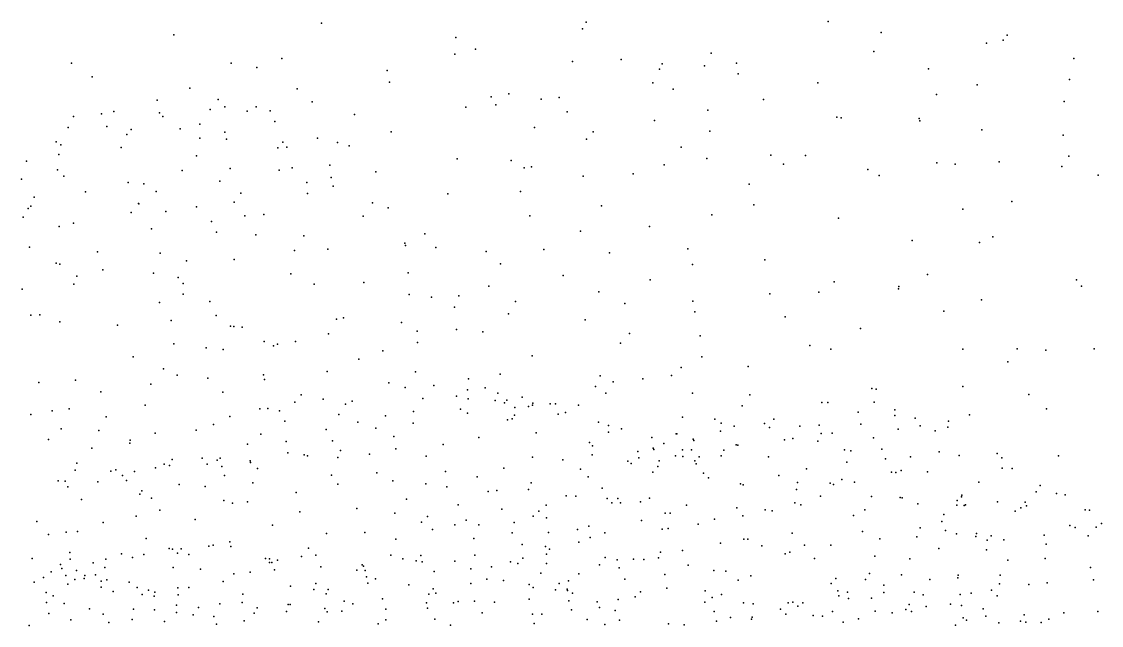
# Model space of a CAD drawing. Header units: metres. Extents: x -24.3 to 24.3, y -27.7 to 27.7.
# Drawn here: x -12.252 to -9.238, y 8.46 to 10.143 of the extents above; entities that cross this region are included whole.
import ezdxf

# ---------------------------------------------------------------- set-up
doc = ezdxf.new("R2010")
doc.units = ezdxf.units.M

msp = doc.modelspace()

# ---------------------------------------------------------------- linework, layer by layer
for p in [(-11.4152, 10.1388, 14.8565), (-10.6766, 10.1417, 15.7057), (-10.0014, 10.1432, -2.2568), (-11.8271, 10.1059, 14.6343), (-11.0406, 10.0986, -15.6416), (-10.687, 10.1233, -14.6354), (-9.8526, 10.1124, -12.5348), (-9.501, 10.1053, -17.9461), (-9.5587, 10.0828, -6.9014), (-9.5126, 10.0919, -2.2243), (-11.5262, 10.04, -3.164), (-11.0433, 10.0521, -16.0964), (-10.9855, 10.0664, -6.5247), (-10.3272, 10.0551, 16.4282), (-9.8735, 10.0598, -6.8273), (-9.3151, 10.04, 17.5864), (-12.1136, 10.0271, -4.2934), (-11.6676, 10.027, -5.901), (-11.5958, 10.0149, 14.7503), (-10.7148, 10.0321, -6.6205), (-10.5786, 10.0374, 16.0477), (-10.4718, 10.0103, -13.092), (-10.4645, 10.0258, -17.3695), (-10.346, 10.02, -14.0932), (-10.2571, 10.0276, -12.8908), (-9.7213, 10.0111, 17.2919), (-12.0556, 9.9888, -5.4312), (-11.2316, 10.0072, -14.1469), (-10.2523, 9.998, -2.3662), (-9.3274, 9.9816, -12.0412), (-11.7833, 9.9575, 19.9552), (-11.4831, 9.9557, -14.5103), (-11.2252, 9.974, 15.1935), (-10.4902, 9.9729, -2.4309), (-10.4337, 9.9546, -6.6307), (-10.0295, 9.9721, -17.658), (-9.5849, 9.967, 17.5222), (-11.8741, 9.9239, 19.884), (-11.704, 9.9262, -3.6234), (-11.4413, 9.9195, 14.9913), (-10.9418, 9.9339, -16.5312), (-10.8921, 9.9417, -2.6301), (-10.8017, 9.9269, -16.8749), (-10.7515, 9.932, -13.5196), (-10.1812, 9.9258, 16.8923), (-9.6984, 9.9402, -6.7233), (-9.3419, 9.9208, -6.7548), (-11.9952, 9.8929, 20.1116), (-11.8675, 9.8889, 19.7002), (-11.726, 9.8978, 20.1998), (-11.6855, 9.906, 19.7298), (-11.6231, 9.8937, -14.7206), (-11.598, 9.906, 19.843), (-11.5588, 9.8944, 20.0811), (-11.0121, 9.9048, -6.3296), (-10.9289, 9.9115, -13.7554), (-10.7295, 9.8912, 15.8974), (-10.3371, 9.8966, 16.688), (-12.1077, 9.8782, 14.5767), (-12.0298, 9.8863, -14.979), (-11.8586, 9.8787, -4.0796), (-11.7545, 9.8568, -3.8716), (-11.5456, 9.8648, 19.719), (-11.3235, 9.8838, -14.3202), (-10.4862, 9.8671, -14.3567), (-9.9769, 9.8766, -6.6135), (-9.9642, 9.8745, 17.2457), (-9.7469, 9.8728, -13.6403), (-9.7455, 9.8669, -12.4671), (-12.1228, 9.8482, -5.0243), (-12.0142, 9.8509, 19.6797), (-11.9587, 9.8287, 20.2182), (-11.947, 9.8428, -4.2868), (-11.8095, 9.8441, 20.2697), (-11.6852, 9.8351, -5.7085), (-11.2211, 9.8363, -2.9322), (-10.8203, 9.8476, -15.2424), (-10.6566, 9.836, -14.7821), (-10.3311, 9.8377, -13.021), (-9.5724, 9.8417, -2.2802), (-12.1557, 9.8078, 20.0284), (-12.143, 9.7997, 19.8187), (-11.7554, 9.8183, 19.5255), (-11.6802, 9.8155, 20.3249), (-11.523, 9.8073, 19.6158), (-11.4262, 9.8182, 19.7432), (-11.3703, 9.8061, 20.059), (-11.3385, 9.7972, 19.9183), (-10.6756, 9.8152, 16.0986), (-9.345, 9.8263, -13.522), (-12.1487, 9.7724, -4.7428), (-11.9749, 9.7919, 19.5491), (-11.7646, 9.7687, 14.7831), (-11.5373, 9.7911, -3.393), (-11.5123, 9.7932, 20.2381), (-10.4112, 9.7935, -6.4597), (-10.1613, 9.7705, -2.4182), (-10.0639, 9.7697, -13.8522), (-9.3287, 9.7678, -6.597), (-12.2392, 9.754, 19.8808), (-11.3918, 9.7425, 15.1649), (-11.0368, 9.7604, 15.545), (-10.8857, 9.7557, 15.7443), (-10.8294, 9.7382, -6.2816), (-10.4591, 9.7435, -2.5104), (-10.3394, 9.7615, 16.892), (-10.1255, 9.7459, -12.8477), (-9.6978, 9.7498, -17.7776), (-9.6465, 9.7454, 17.7439), (-9.5239, 9.7518, -12.2715), (-9.3484, 9.739, -17.8743), (-12.1525, 9.7301, 20.2491), (-12.1343, 9.7118, 19.6102), (-11.8043, 9.7276, 20.4065), (-11.6706, 9.7339, 20.4122), (-11.5332, 9.7289, 20.3588), (-11.4976, 9.7353, -5.8085), (-11.3883, 9.7083, 19.5998), (-11.2633, 9.7239, 20.138), (-10.8498, 9.7358, -15.5417), (-10.6845, 9.712, -2.6051), (-10.5449, 9.7187, 16.4901), (-9.8901, 9.7312, -2.3659), (-9.8588, 9.7138, 17.6177), (-9.2471, 9.7154, 18.0191), (-12.2525, 9.7041, 20.0388), (-11.9554, 9.6941, 19.4484), (-11.9112, 9.6908, -5.4005), (-11.6988, 9.6987, 19.4042), (-11.4561, 9.6948, -14.565), (-11.3828, 9.6846, 20.3202), (-10.2216, 9.6901, -6.3757), (-12.2174, 9.6535, -15.1259), (-12.0743, 9.6685, 19.5001), (-11.877, 9.669, -4.4312), (-11.6409, 9.6645, -3.8464), (-11.454, 9.6643, 19.478), (-11.0629, 9.6628, -2.9019), (-10.8595, 9.6692, -2.7531), (-12.2339, 9.622, 20.2653), (-12.2271, 9.6285, 14.6763), (-11.9257, 9.6356, 20.4433), (-11.9249, 9.6348, -5.136), (-11.7643, 9.6264, 20.5166), (-11.6589, 9.6399, -14.8521), (-11.2726, 9.6378, 20.3076), (-11.2288, 9.6236, 19.6919), (-10.6341, 9.6292, -6.249), (-10.208, 9.6323, 17.3221), (-9.6249, 9.6203, -2.3407), (-9.4879, 9.6412, -6.4685), (-12.2483, 9.5976, 19.5964), (-11.9466, 9.6105, -4.6408), (-11.85, 9.6135, 19.3453), (-11.6293, 9.6012, 20.513), (-11.5759, 9.6052, 15.0536), (-11.2993, 9.6011, 19.5276), (-10.8337, 9.6013, -16.4527), (-10.3261, 9.6041, -13.0723), (-9.9719, 9.5948, -12.7295), (-12.1479, 9.5721, 19.4592), (-12.1078, 9.5816, 20.3969), (-11.8898, 9.5653, -4.8796), (-11.7221, 9.5854, 19.3046), (-11.7081, 9.5556, -4.2022), (-10.6921, 9.5591, 16.3438), (-10.4994, 9.5714, 16.7512), (-11.5986, 9.5486, 19.2979), (-11.4644, 9.5456, -3.532), (-11.1828, 9.5257, 20.2406), (-11.1265, 9.5512, 19.7437), (-9.7666, 9.5324, -12.5437), (-9.5781, 9.5268, -12.3615), (-9.5412, 9.5428, 18.0456), (-12.2308, 9.514, 20.3639), (-12.041, 9.5016, 19.3131), (-11.8653, 9.4974, 20.5676), (-11.4908, 9.5046, -5.688), (-11.3973, 9.5084, 19.3775), (-11.1811, 9.519, 19.6165), (-11.0963, 9.5137, 20.0044), (-10.9559, 9.5021, -13.9395), (-10.7943, 9.5077, -6.0864), (-10.611, 9.4986, -16.9252), (-10.3923, 9.5094, 17.059), (-12.1559, 9.4698, 19.3652), (-12.1461, 9.4669, 20.4454), (-11.7924, 9.4763, 19.2116), (-11.6591, 9.4796, 20.6249), (-10.9154, 9.4675, 15.9668), (-10.3799, 9.4658, -2.5952), (-10.1777, 9.479, -12.9563), (-12.0256, 9.4507, 20.5151), (-11.8845, 9.4419, 14.9594), (-11.5005, 9.4399, 20.5974), (-11.1736, 9.4422, 20.3762), (-10.7405, 9.435, -15.6597), (-9.7233, 9.438, -2.4254), (-12.107, 9.4107, 19.2721), (-12.0979, 9.433, -15.1514), (-11.8155, 9.4296, -5.3587), (-11.8012, 9.4133, -4.682), (-11.4361, 9.4107, 19.2802), (-11.297, 9.4154, 19.3523), (-10.9485, 9.4052, -2.9585), (-10.4982, 9.4229, -6.1016), (-9.9838, 9.4171, -17.5003), (-9.3079, 9.4227, -13.6549), (-9.2942, 9.4051, -12.0074), (-12.2511, 9.3975, 19.3634), (-11.8014, 9.383, -4.9689), (-11.1708, 9.3825, -5.7697), (-11.1083, 9.3745, 19.579), (-11.0315, 9.3787, 19.782), (-10.6414, 9.3894, -15.3699), (-10.164, 9.3837, -2.5673), (-10.0267, 9.3889, -14.0511), (-9.8049, 9.398, 18.01), (-9.8037, 9.4041, -6.2244), (-11.8679, 9.3596, 19.112), (-11.7267, 9.3624, -14.9847), (-11.0437, 9.3472, 20.1568), (-10.8735, 9.363, 16.1629), (-10.5685, 9.3568, 16.8502), (-10.3788, 9.3636, 17.2673), (-9.5728, 9.3672, -17.6831), (-12.2269, 9.3246, 14.8898), (-12.202, 9.3255, 20.5008), (-11.7098, 9.324, 19.0707), (-11.3538, 9.3174, -3.5289), (-10.893, 9.3286, -5.904), (-10.3733, 9.3341, -13.2054), (-10.1209, 9.3201, 17.7905), (-9.6782, 9.3357, -12.5023), (-12.146, 9.3058, 19.1935), (-11.9847, 9.297, 20.6288), (-11.8353, 9.3097, 20.7059), (-11.6692, 9.294, 20.7142), (-11.6601, 9.2929, -4.3712), (-11.6365, 9.2913, -5.4672), (-11.3737, 9.3137, 15.4727), (-11.1918, 9.3044, 19.3641), (-11.0386, 9.2846, 19.6369), (-10.6791, 9.3113, 16.6578), (-9.9105, 9.2878, -2.5252), (-11.3954, 9.2729, -14.6306), (-11.1479, 9.2804, 20.5136), (-10.9653, 9.2782, 20.0485), (-10.5556, 9.2735, -2.7348), (-10.3578, 9.2668, -17.1192), (-11.8273, 9.2451, 18.9898), (-11.7374, 9.2333, -5.2319), (-11.6897, 9.2288, 18.9774), (-11.5755, 9.2509, -4.1671), (-11.5496, 9.2387, 15.3399), (-11.5379, 9.244, 19.0525), (-11.4881, 9.251, -3.9309), (-11.2445, 9.2254, -14.4438), (-11.1477, 9.2482, -3.1527), (-10.5811, 9.2467, -16.7235), (-10.052, 9.2396, -6.0499), (-9.9937, 9.2301, 18.0088), (-9.6248, 9.2294, -13.8534), (-9.4737, 9.2304, -12.2419), (-9.3937, 9.2267, 18.4655), (-9.2584, 9.231, -2.342), (-11.9412, 9.2087, 20.7133), (-11.3112, 9.2023, 19.1703), (-10.827, 9.2116, -13.8619), (-10.3537, 9.208, -2.6581), (-9.4993, 9.1948, -2.4204), (-11.8563, 9.1745, 18.8876), (-11.3998, 9.1671, 19.0451), (-11.1525, 9.1662, 19.2927), (-10.4113, 9.179, -14.8804), (-10.224, 9.1813, -13.0689), (-12.2048, 9.1367, 18.951), (-12.1017, 9.1431, 20.6655), (-11.8179, 9.1572, 20.7738), (-11.7323, 9.149, -15.0471), (-11.5769, 9.1583, 18.9083), (-11.5748, 9.145, 20.7809), (-11.2271, 9.1355, 20.7615), (-11.0054, 9.1475, 20.4472), (-10.9163, 9.1602, 19.9238), (-10.6371, 9.1551, -5.8689), (-10.601, 9.1386, 17.0439), (-10.5186, 9.1471, -13.4513), (-10.4382, 9.1562, 17.3873), (-12.0313, 9.1108, -15.2437), (-11.8913, 9.1321, 15.1739), (-11.691, 9.1101, 18.8091), (-11.1819, 9.1233, 15.8749), (-11.102, 9.1286, 20.8618), (-11.0082, 9.116, 20.9753), (-10.9588, 9.1219, 21.2613), (-10.9233, 9.1067, -3.0236), (-10.6501, 9.1252, -16.1021), (-10.6217, 9.1067, -15.7904), (-10.38, 9.1071, -5.8831), (-9.8795, 9.1198, -14.0611), (-9.867, 9.1181, 18.2447), (-9.6252, 9.1255, 18.4439), (-11.9079, 9.0736, 18.7406), (-11.4895, 9.0824, -14.8197), (-11.4724, 9.1025, 18.8883), (-11.411, 9.0904, 20.8631), (-11.3486, 9.0768, 21.0237), (-11.3297, 9.0844, 15.6856), (-11.1322, 9.0919, 21.2205), (-11.0385, 9.099, 20.5578), (-11.006, 9.0917, 19.5123), (-10.9305, 9.0867, 20.3624), (-10.9044, 9.0797, -14.0178), (-10.8976, 9.0871, 20.8024), (-10.8551, 9.0961, 21.0862), (-10.8259, 9.0732, 16.5332), (-10.825, 9.0793, -5.7737), (-10.7766, 9.0772, 20.9371), (-10.762, 9.0776, 21.1777), (-10.6979, 9.0738, -2.8728), (-10.2194, 9.1028, -14.553), (-10.0183, 9.0815, 22.2491), (-10.0016, 9.0807, 22.4504), (-9.8725, 9.0821, 22.3749), (-9.4406, 9.1029, -6.0727), (-12.2266, 9.048, 20.7229), (-12.1675, 9.0582, 18.7636), (-12.1197, 9.0637, 15.1207), (-11.5877, 9.0633, -4.3104), (-11.5652, 9.0645, 18.7942), (-11.5328, 9.0576, 20.8727), (-11.3666, 9.0475, -3.722), (-11.2367, 9.0437, -5.5523), (-11.1582, 9.0556, 21.345), (-11.0277, 9.062, 19.3947), (-11.0079, 9.0517, -5.6468), (-10.8764, 9.0459, 21.4885), (-10.8752, 9.067, 20.147), (-10.8379, 9.0698, 20.6339), (-10.7545, 9.0487, 16.7437), (-10.7342, 9.0533, 21.3229), (-10.2414, 9.0719, 22.5229), (-9.9168, 9.0542, 21.9532), (-9.8145, 9.0447, 22.106), (-9.8144, 9.061, -12.6973), (-9.6063, 9.0468, -12.4046), (-9.3916, 9.0636, -12.085), (-12.0168, 9.0413, 18.6912), (-11.7167, 9.02, 20.9091), (-11.6713, 9.042, -4.9818), (-11.5174, 9.0291, 15.524), (-11.3143, 9.0259, 18.9343), (-11.1593, 9.0231, 19.1535), (-10.8957, 9.033, 19.7056), (-10.8828, 9.0355, 19.9317), (-10.6416, 9.0266, 20.8215), (-10.6143, 9.0167, 21.2372), (-10.4079, 9.0402, 17.5968), (-10.3172, 9.0349, 17.7965), (-10.2994, 9.0236, 22.2285), (-10.2629, 9.0153, 22.1137), (-10.1787, 9.0229, 16.4792), (-10.1527, 9.0343, 16.612), (-10.0801, 9.0149, 18.0885), (-10.026, 9.0179, 16.5222), (-9.9096, 9.0202, 22.6659), (-9.7584, 9.0377, 22.2479), (-9.7445, 9.0164, 22.6513), (-9.6648, 9.0291, -2.485), (-12.1417, 9.0072, 20.9082), (-12.0365, 9.0029, 20.838), (-11.8795, 8.9956, 20.8897), (-11.765, 9.0035, 15.3539), (-11.5847, 8.9927, 18.6972), (-11.4023, 9.0053, 18.783), (-11.2634, 9.0096, 21.4173), (-11.2135, 8.986, 21.5768), (-10.9759, 8.9835, 21.5968), (-10.8163, 8.996, 21.5803), (-10.6139, 8.9981, 21.4077), (-10.5779, 9.0079, 17.2526), (-10.4934, 8.9835, -15.5061), (-10.4249, 8.994, -15.1688), (-10.4236, 8.9941, 22.1914), (-10.3015, 9.0015, 16.6673), (-10.1644, 9.0115, 21.9212), (-10.0202, 8.9942, -17.2413), (-9.9898, 8.9954, 21.8279), (-9.8054, 9.0067, 21.9368), (-9.7018, 9.0017, 22.0799), (-9.6667, 9.0121, 22.4833), (-12.1775, 8.9782, 21.1291), (-12.0563, 8.9538, 21.1432), (-11.9501, 8.9674, 20.9873), (-11.9492, 8.9761, 18.6017), (-11.6215, 8.9648, 21.0273), (-11.5139, 8.9723, 21.1772), (-11.3842, 8.974, 21.3878), (-11.0759, 8.9636, 16.0283), (-10.6675, 8.9691, -13.7241), (-10.6585, 8.9603, 20.6415), (-10.4897, 8.9539, 21.9934), (-10.4594, 8.9669, -2.739), (-10.3774, 8.9789, 22.3806), (-10.3762, 8.9754, 22.0444), (-10.258, 8.963, 22.6868), (-10.2532, 8.9624, 21.8381), (-10.123, 8.9767, 16.867), (-10.0994, 8.9806, -2.612), (-10.0301, 8.9736, 16.4111), (-9.8743, 8.9825, 21.7852), (-11.7486, 8.9255, 18.5568), (-11.6981, 8.9257, 21.1217), (-11.5097, 8.9409, 21.3136), (-11.4636, 8.9351, -5.4071), (-11.4542, 8.9321, 21.6418), (-11.3701, 8.928, 21.8193), (-11.3627, 8.9468, 21.536), (-11.2811, 8.9372, 21.676), (-11.208, 8.9517, 18.9856), (-11.1229, 8.931, 21.6857), (-10.826, 8.9289, 20.304), (-10.6593, 8.935, 21.6056), (-10.5324, 8.9441, -16.3107), (-10.5292, 8.927, 21.8575), (-10.4872, 8.9497, 20.8972), (-10.4271, 8.9323, 21.3769), (-10.4073, 8.9488, 21.905), (-10.4069, 8.93, 16.6986), (-10.3822, 8.9493, 22.5017), (-10.361, 8.9297, 16.8317), (-10.3, 8.9321, 21.717), (-10.292, 8.9482, -13.2114), (-10.1679, 8.9294, 22.8077), (-9.9556, 8.9493, 16.921), (-9.9376, 8.946, -5.8529), (-9.8509, 8.9507, 16.7708), (-9.8412, 8.9236, 22.807), (-9.7707, 8.9297, 21.744), (-9.6907, 8.9431, 21.8758), (-9.6349, 8.9328, 18.6495), (-9.529, 8.9386, 22.4321), (-9.5161, 8.9264, 22.3136), (-9.3581, 8.932, -5.9613), (-12.0979, 8.9115, 18.49), (-11.9891, 8.8931, 21.4208), (-11.8784, 8.8991, 21.5663), (-11.8546, 8.9092, 21.2436), (-11.8399, 8.9053, 21.4309), (-11.8324, 8.9219, 21.1214), (-11.7345, 8.9088, 21.6722), (-11.7068, 8.92, 21.3029), (-11.6937, 8.9022, 22.0286), (-11.6148, 8.9181, 21.6932), (-11.6139, 8.914, 21.9174), (-11.5936, 8.8973, 22.1044), (-10.9059, 8.8975, 19.4627), (-10.7419, 8.9208, 20.4382), (-10.6925, 8.8949, 21.7716), (-10.5602, 8.9172, 22.0949), (-10.5508, 8.9113, 21.6582), (-10.4764, 8.9029, 22.344), (-10.4726, 8.9184, 21.5207), (-10.3732, 8.9184, 21.1266), (-10.3695, 8.9101, 21.2574), (-10.0615, 8.8962, 22.8595), (-9.9486, 8.9145, 21.5736), (-9.5149, 8.8977, 22.6181), (-9.4873, 8.8969, 21.982), (-12.1503, 8.8626, 21.5183), (-12.1026, 8.8921, 18.367), (-12.0034, 8.8892, 21.5509), (-11.9708, 8.8779, 18.4627), (-11.9593, 8.8638, 21.9715), (-11.9369, 8.8886, 21.8449), (-11.6861, 8.8771, 22.1808), (-11.3875, 8.8785, 22.1475), (-11.2612, 8.8846, 21.9248), (-11.2164, 8.8627, 18.8236), (-11.0695, 8.8888, 19.0855), (-10.9807, 8.8736, -3.109), (-10.6709, 8.8735, 17.0727), (-10.4908, 8.8869, 20.6965), (-10.3491, 8.8844, 16.3629), (-10.3346, 8.8712, 20.9925), (-10.1384, 8.8778, 16.9934), (-9.9628, 8.8664, 21.4657), (-9.8246, 8.8865, 18.4835), (-9.8119, 8.8855, 21.5781), (-9.797, 8.891, 16.4263), (-9.7233, 8.8878, 16.5932), (-12.1308, 8.8618, 15.2575), (-12.1231, 8.8463, 21.6416), (-12.0398, 8.8601, 21.7721), (-11.9172, 8.8349, 22.113), (-11.8129, 8.8528, 22.1728), (-11.7405, 8.8472, 18.4637), (-11.6074, 8.8572, 18.5284), (-11.3701, 8.8533, -14.7419), (-11.1239, 8.8539, 18.9462), (-11.0654, 8.8461, 21.9377), (-10.9503, 8.8328, 19.1933), (-10.9259, 8.8358, 16.3924), (-10.8378, 8.8383, 19.8119), (-10.8299, 8.8567, 20.0246), (-10.6316, 8.8419, -5.6324), (-10.2457, 8.8544, 21.1656), (-10.2384, 8.8511, 16.2448), (-10.0896, 8.8383, 16.1684), (-10.0862, 8.8583, 21.4059), (-9.9955, 8.8558, 17.0549), (-9.9856, 8.8523, 16.2373), (-9.9273, 8.8586, 22.9088), (-9.5803, 8.8592, 21.7686), (-9.4204, 8.8319, 21.8797), (-9.4096, 8.85, -17.5375), (-12.0855, 8.8105, 18.1839), (-11.9227, 8.825, -15.28), (-11.8898, 8.8144, 18.3551), (-11.6884, 8.8076, -4.8426), (-11.6221, 8.8044, 15.6148), (-11.486, 8.8303, -4.1723), (-11.1783, 8.8118, 22.1937), (-10.7322, 8.8206, 21.9863), (-10.7052, 8.8196, 20.329), (-10.6183, 8.8131, 22.2707), (-10.5879, 8.8133, 20.4317), (-10.5245, 8.8037, 22.5769), (-10.4999, 8.8141, -15.8492), (-10.0227, 8.8196, 22.9722), (-9.8804, 8.8185, -2.5686), (-9.7999, 8.816, 16.9578), (-9.7941, 8.8153, 16.3255), (-9.6405, 8.8079, 16.4752), (-9.6285, 8.8181, -12.3922), (-9.6276, 8.823, 21.6257), (-9.5286, 8.8044, 22.8736), (-9.451, 8.803, -2.4199), (-9.3636, 8.8273, 22.4625), (-9.3392, 8.8239, 22.0505), (-11.8669, 8.7807, 22.2671), (-11.6635, 8.8002, 22.3188), (-11.4754, 8.7763, 18.4936), (-11.3169, 8.7853, 15.8196), (-11.2102, 8.7725, -14.5556), (-11.0342, 8.7958, 22.0896), (-10.9117, 8.7832, 22.1179), (-10.8086, 8.7781, 16.7477), (-10.7881, 8.7944, 20.2145), (-10.6049, 8.8017, 16.5457), (-10.5808, 8.8011, 22.3993), (-10.4562, 8.7721, 22.7268), (-10.4418, 8.7726, 20.5217), (-10.3966, 8.7948, 17.0193), (-10.2561, 8.7877, 20.912), (-10.1767, 8.7817, 17.1086), (-10.1574, 8.779, 21.1027), (-10.0943, 8.801, -14.5942), (-10.0769, 8.7955, 21.2767), (-9.8984, 8.7814, -12.7908), (-9.7502, 8.7989, 21.4568), (-9.6415, 8.7948, 22.9549), (-9.6214, 8.7937, -5.8034), (-9.6173, 8.7953, 16.5974), (-9.4786, 8.7781, -12.1588), (-9.4631, 8.7877, 21.7167), (-9.4477, 8.7933, 22.7559), (-9.2833, 8.7817, 22.1848), (-9.271, 8.7811, 21.9129), (-12.21, 8.7495, 21.9186), (-12.0251, 8.7464, 22.1591), (-11.9329, 8.764, 18.2374), (-11.7677, 8.7547, 22.3551), (-11.1359, 8.7471, 18.7507), (-11.1198, 8.763, 22.3014), (-11.0119, 8.7532, -14.2855), (-10.8774, 8.7462, 19.2371), (-10.8246, 8.7645, 19.7075), (-10.787, 8.7594, 22.178), (-10.5218, 8.7517, 16.3381), (-10.3643, 8.7421, -16.5409), (-10.3178, 8.7555, 17.1093), (-10.2396, 8.765, 16.1422), (-9.93, 8.7656, 21.3011), (-9.6837, 8.7494, -14.1315), (-9.6783, 8.7689, 16.8969), (-9.2382, 8.7432, 22.3447), (-12.177, 8.713, 17.926), (-12.1279, 8.7193, 22.0903), (-12.0967, 8.7217, 18.0166), (-11.5518, 8.7393, 22.4389), (-11.401, 8.7155, -4.0003), (-11.2943, 8.7181, 22.4433), (-11.1058, 8.7272, 16.0577), (-11.0433, 8.7396, 18.8738), (-10.9758, 8.7396, 18.974), (-10.8829, 8.7172, 19.1054), (-10.7818, 8.7184, 20.1167), (-10.7008, 8.727, 22.3316), (-10.6688, 8.7358, 16.7831), (-10.6242, 8.718, 22.5634), (-10.4642, 8.7282, 17.6342), (-10.4476, 8.7294, -13.5005), (-10.1014, 8.7165, 23.0604), (-9.9054, 8.721, 17.1329), (-9.7445, 8.7317, -17.2882), (-9.6737, 8.7244, 16.3357), (-9.6429, 8.7145, 21.3628), (-9.5869, 8.7153, 16.8021), (-9.3265, 8.7377, 22.6837), (-9.3118, 8.7324, 21.7465), (-9.2532, 8.733, 22.5317), (-11.9049, 8.7017, 22.3767), (-11.7176, 8.6835, 23.9467), (-11.6709, 8.6921, 24.064), (-11.2081, 8.7001, -3.5181), (-10.9899, 8.7022, 22.3486), (-10.8547, 8.6851, 22.4108), (-10.697, 8.6918, 16.4863), (-10.6649, 8.7043, 20.2245), (-10.3019, 8.6886, 23.0146), (-10.2359, 8.7003, -13.2133), (-10.2253, 8.7003, 20.7634), (-10.1859, 8.6814, -16.7874), (-10.067, 8.6834, 17.1847), (-9.9933, 8.6829, 21.0266), (-9.8571, 8.7004, 23.1299), (-9.7536, 8.7065, 21.2623), (-9.5889, 8.7072, 18.7908), (-9.5575, 8.697, 16.6437), (-9.5459, 8.7096, 16.5191), (-9.5103, 8.698, 21.4567), (-9.3976, 8.711, 21.6059), (-9.3928, 8.6863, -13.9832), (-9.2747, 8.7091, -5.811), (-12.1178, 8.6628, -15.4192), (-11.9732, 8.6591, 24.1164), (-11.9111, 8.6575, 24.352), (-11.8407, 8.6742, 24.0441), (-11.8317, 8.6718, 24.2078), (-11.8171, 8.6611, 23.8758), (-11.8075, 8.6726, 22.4778), (-11.7859, 8.6575, 24.4849), (-11.7295, 8.6805, 18.276), (-11.668, 8.6796, 24.2779), (-11.4712, 8.6518, -14.9404), (-11.452, 8.6746, 22.5332), (-11.431, 8.6557, 18.3801), (-11.2217, 8.6555, 22.5163), (-11.1384, 8.6545, 17.3756), (-10.9871, 8.6549, 17.2024), (-10.7898, 8.6798, -3.0135), (-10.7875, 8.6582, 19.7833), (-10.7789, 8.6722, 19.988), (-10.4694, 8.6635, 22.849), (-10.4076, 8.6685, -5.5535), (-10.1208, 8.659, 18.2859), (-10.1077, 8.6636, 20.8624), (-9.8709, 8.6522, 21.022), (-9.6921, 8.6737, 16.9714), (-9.5594, 8.6703, 23.0232), (-12.2229, 8.6457, 23.0749), (-12.1437, 8.6294, 24.0556), (-12.117, 8.6439, 24.2108), (-12.0526, 8.6342, 24.3991), (-12.0203, 8.6212, 23.7479), (-12.0176, 8.6443, 23.9963), (-11.943, 8.6487, 23.8955), (-11.5714, 8.6461, -5.1367), (-11.5603, 8.6452, 24.1709), (-11.5603, 8.6346, 24.0111), (-11.5542, 8.6349, 24.2932), (-11.5385, 8.641, 18.3206), (-11.4171, 8.6227, -5.3315), (-11.3014, 8.6286, 17.3695), (-11.2979, 8.6245, 17.1911), (-11.1883, 8.6447, 17.2446), (-11.151, 8.6396, 17.1292), (-11.1339, 8.637, 18.5887), (-11.0432, 8.6383, 17.0108), (-10.9412, 8.6227, 16.4707), (-10.8879, 8.6371, 18.9323), (-10.8672, 8.6319, 16.9062), (-10.8535, 8.6471, 17.0872), (-10.7872, 8.6325, 19.2836), (-10.6397, 8.628, 16.3319), (-10.6232, 8.649, 17.0603), (-10.5903, 8.6426, 22.733), (-10.544, 8.644, -2.8534), (-10.5159, 8.6429, 16.1931), (-10.4746, 8.6483, 17.173), (-10.3913, 8.6276, -16.1217), (-10.0388, 8.6464, 23.1378), (-9.7729, 8.6449, 17.0594), (-9.4992, 8.6409, 21.3381), (-9.3953, 8.6463, 21.4623), (-9.2685, 8.6212, 21.5406), (-12.1916, 8.5934, 23.6832), (-12.1698, 8.6088, 23.8651), (-12.1406, 8.6179, 22.2807), (-12.1287, 8.5984, 23.0004), (-12.0991, 8.6123, 15.8822), (-12.0757, 8.5985, 16.0406), (-12.0466, 8.6001, 23.3605), (-11.8296, 8.6206, 18.1289), (-11.753, 8.6163, 23.7682), (-11.6602, 8.6035, 22.6164), (-11.6141, 8.608, 23.8797), (-11.5462, 8.6143, -4.4619), (-11.3166, 8.6136, 22.6218), (-11.2934, 8.6122, 17.0481), (-11.2896, 8.5948, 18.385), (-11.1012, 8.6093, 22.5425), (-10.9984, 8.6172, 18.7388), (-10.8026, 8.6052, 16.7572), (-10.6967, 8.6037, 20.0705), (-10.5844, 8.6204, -13.7318), (-10.4569, 8.6014, 20.3126), (-10.32, 8.613, 20.4107), (-10.2869, 8.6104, -2.7204), (-10.2165, 8.598, 20.5305), (-9.8859, 8.6038, 17.1829), (-9.7961, 8.6009, 20.9241), (-9.6389, 8.5923, 21.0576), (-9.6384, 8.5993, 23.1355), (-9.5211, 8.5995, 21.2119), (-12.2174, 8.5804, 15.935), (-12.1235, 8.5743, 17.8038), (-12.1036, 8.5878, 23.5568), (-12.0782, 8.5901, 22.423), (-12.0304, 8.5658, 15.7434), (-12.0303, 8.5824, 16.1982), (-12.0142, 8.5863, 23.2125), (-11.9518, 8.5797, 22.5538), (-11.9302, 8.5655, 23.5951), (-11.8168, 8.5641, 16.0142), (-11.7859, 8.5656, 15.8697), (-11.6898, 8.5823, 18.1698), (-11.5023, 8.5691, 24.4358), (-11.4315, 8.5766, 17.1353), (-11.2859, 8.5773, 17.5889), (-11.2646, 8.5894, 15.927), (-11.1717, 8.5724, 17.6277), (-11.1038, 8.5617, -3.364), (-10.9984, 8.576, 16.7789), (-10.9539, 8.588, 17.4451), (-10.9068, 8.5842, 18.8155), (-10.8359, 8.5733, 16.5743), (-10.824, 8.5647, 22.5471), (-10.7518, 8.5764, 19.9037), (-10.7255, 8.5836, 17.2299), (-10.5686, 8.5886, 17.3483), (-10.4516, 8.5637, 22.9901), (-10.2523, 8.5852, 16.0592), (-9.9927, 8.5764, -5.5641), (-9.9793, 8.5907, 18.4804), (-9.8964, 8.5879, 20.8164), (-9.8459, 8.5714, 19.9703), (-9.7176, 8.5877, -12.4737), (-9.5225, 8.5755, 16.794), (-9.4405, 8.5736, 23.0441), (-9.3893, 8.5783, -11.9718), (-9.2607, 8.5867, 22.8727), (-12.1838, 8.5516, 24.4316), (-12.1642, 8.5417, 22.8103), (-11.9972, 8.5544, 17.8708), (-11.9161, 8.546, 24.6697), (-11.8984, 8.5573, 23.4572), (-11.8826, 8.5409, 22.6636), (-11.8808, 8.552, 17.9791), (-11.8155, 8.5447, 16.1447), (-11.6345, 8.5461, 23.7537), (-11.4368, 8.5594, 22.6974), (-11.4025, 8.5474, 24.3171), (-11.3968, 8.5596, 24.124), (-11.2448, 8.5337, 16.7937), (-11.1158, 8.547, 16.7574), (-11.0964, 8.5489, 18.5067), (-10.8354, 8.5327, 17.5478), (-10.7619, 8.559, 19.0592), (-10.7291, 8.5601, 19.5306), (-10.7283, 8.5566, 19.2078), (-10.7147, 8.5492, 17.3711), (-10.5872, 8.5313, 16.1804), (-10.5396, 8.5387, 17.2692), (-10.5249, 8.5531, 20.2023), (-10.3447, 8.5561, 17.987), (-10.3243, 8.5375, 17.261), (-10.2988, 8.5456, -15.2231), (-9.9741, 8.5562, 20.651), (-9.9712, 8.5423, -12.8394), (-9.9466, 8.5517, 19.836), (-9.9441, 8.5343, 20.2389), (-9.8796, 8.5354, 19.727), (-9.8454, 8.5513, 20.1704), (-9.7609, 8.5524, 19.8384), (-9.7356, 8.5445, 16.1403), (-9.6328, 8.5455, 16.2691), (-9.602, 8.5496, 16.9628), (-9.5449, 8.5575, -2.4678), (-9.5294, 8.5416, 21.0612), (-12.1828, 8.5231, 16.1949), (-12.1335, 8.5207, 24.5361), (-12.0631, 8.5054, 24.6404), (-11.94, 8.505, 23.0189), (-11.8815, 8.5026, 23.1784), (-11.8202, 8.5161, 16.2977), (-11.7589, 8.5096, 23.5835), (-11.6993, 8.5193, 15.9438), (-11.6369, 8.5233, 24.6287), (-11.5947, 8.5082, 17.3035), (-11.5087, 8.5174, 18.183), (-11.5032, 8.5175, 15.8333), (-11.4058, 8.5067, 17.5795), (-11.3521, 8.5269, 18.2717), (-11.3281, 8.5192, 17.6898), (-11.2355, 8.5044, 18.3245), (-11.1225, 8.5224, -14.5235), (-11.1197, 8.5079, 17.7546), (-11.0464, 8.5223, 22.6602), (-11.0339, 8.5264, 16.2704), (-10.9885, 8.5269, 18.6169), (-10.932, 8.5241, 22.6115), (-10.725, 8.5284, 16.3254), (-10.7175, 8.5033, 17.5194), (-10.646, 8.5253, -5.4817), (-10.6394, 8.509, 19.3798), (-10.5956, 8.5011, 17.3896), (-10.3448, 8.5238, -15.6264), (-10.2372, 8.5224, -5.5039), (-10.21, 8.5194, 20.2809), (-10.1342, 8.5048, 19.9287), (-10.1126, 8.5223, 20.4), (-10.0998, 8.5247, 20.0753), (-10.0854, 8.5134, 20.2039), (-10.0719, 8.5221, 19.8153), (-9.7843, 8.5039, 23.2422), (-9.775, 8.5177, 17.1342), (-9.727, 8.5124, 20.34), (-9.6595, 8.5189, 19.9498), (-9.6291, 8.5146, 19.7681), (-9.5683, 8.5059, 23.1767), (-12.1767, 8.4929, 22.563), (-12.1147, 8.4752, 16.3321), (-12.0252, 8.4906, 15.6215), (-11.9437, 8.4761, 22.8058), (-11.8538, 8.4706, 15.6138), (-11.8205, 8.4956, 23.3586), (-11.7735, 8.4887, 22.7791), (-11.716, 8.484, 15.7324), (-11.6316, 8.4724, 16.05), (-11.603, 8.494, 17.4436), (-11.5127, 8.4982, 17.0217), (-11.3996, 8.4977, 23.9108), (-11.3584, 8.499, -3.9991), (-11.2361, 8.475, 17.8701), (-11.0985, 8.4764, 17.9673), (-10.967, 8.4942, 16.6178), (-10.8263, 8.4906, 17.6588), (-10.8004, 8.491, 18.8169), (-10.674, 8.476, 22.7594), (-10.5836, 8.4742, 22.8773), (-10.3193, 8.4983, 20.2373), (-10.313, 8.4714, 20.0262), (-10.2735, 8.4812, 23.2036), (-10.215, 8.4771, 19.7549), (-10.2127, 8.482, 17.2967), (-10.1187, 8.4909, 23.2594), (-10.0431, 8.4871, -2.6507), (-10.0168, 8.4856, 17.2677), (-9.9884, 8.4978, 20.4324), (-9.9165, 8.4782, 23.2746), (-9.8694, 8.4992, 20.5336), (-9.8224, 8.4944, 16.0677), (-9.7686, 8.4982, 19.6123), (-9.6239, 8.481, 20.7831), (-9.6146, 8.4742, 20.4717), (-9.5607, 8.4854, 20.0201), (-9.4638, 8.471, 16.6924), (-9.4538, 8.4888, 16.5346), (-9.3853, 8.4769, 21.0506), (-9.3434, 8.4946, 21.1626), (-9.2478, 8.498, 21.282), (-12.2318, 8.4595, 16.3198), (-12.0088, 8.4671, 17.7908), (-11.7088, 8.4632, 16.3226), (-11.424, 8.4698, 17.7877), (-11.2574, 8.4636, 18.0136), (-11.0553, 8.4603, 18.4298), (-10.8213, 8.4652, 22.6616), (-10.6245, 8.4616, 19.8506), (-10.4463, 8.4638, -13.5935), (-10.4033, 8.461, 20.1277), (-9.9591, 8.4686, -16.9297), (-9.6454, 8.4597, 20.6645), (-9.5243, 8.4669, 20.2299), (-9.4492, 8.4688, 20.9386), (-9.4061, 8.4675, 23.123)]:
    msp.add_point(p)

doc.saveas('drawing.dxf')
